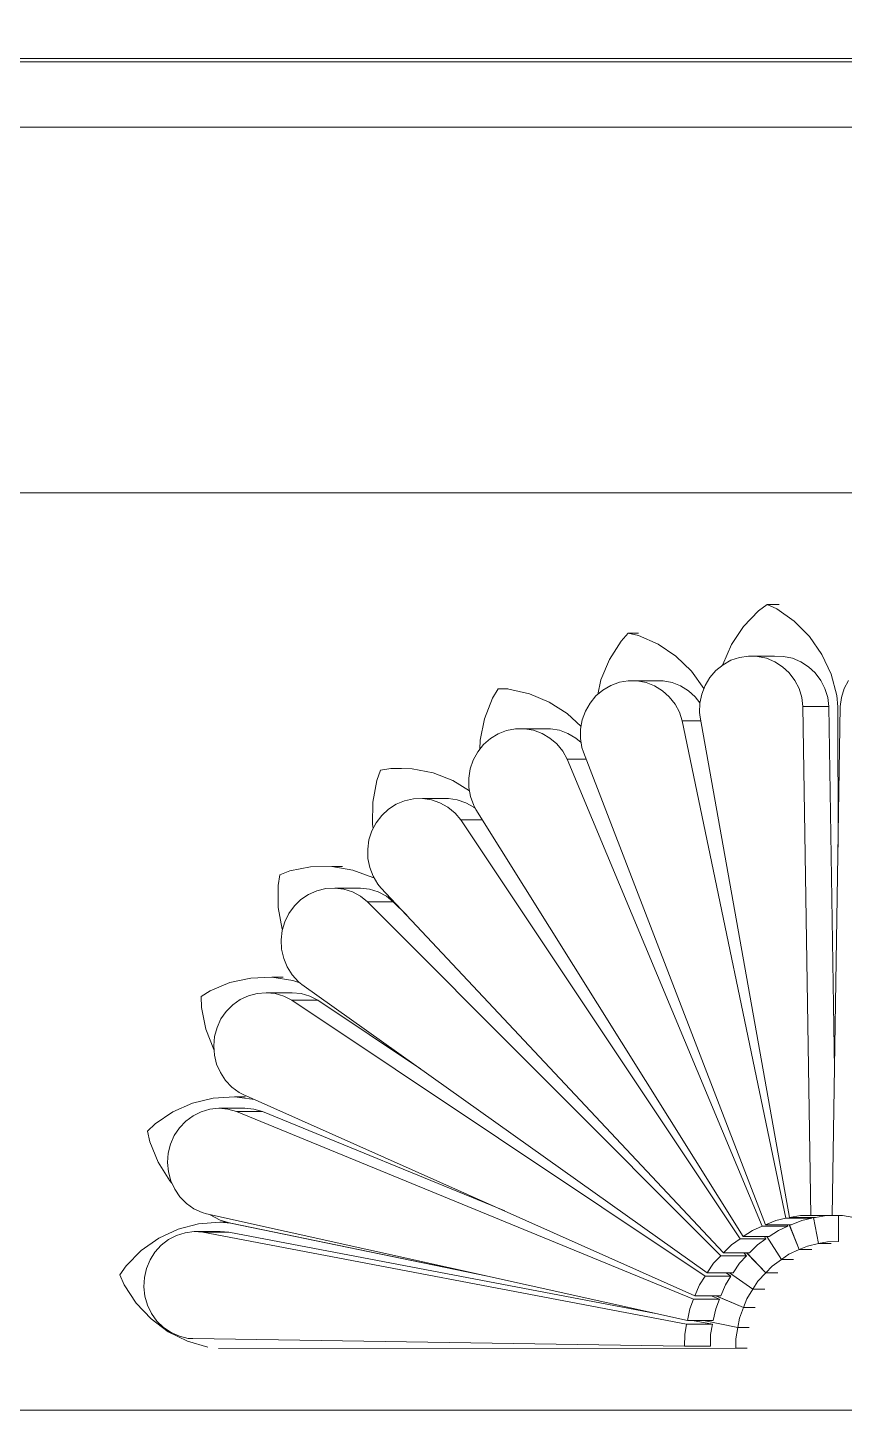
# Model space of a CAD drawing. Header units: millimetres. Extents: x 1177761 to 1329492, y 746793 to 827002.
# Drawn here: x 1193382 to 1193711, y 815005 to 815562 of the extents above; entities that cross this region are included whole.
import ezdxf

# ---------------------------------------------------------------- set-up
doc = ezdxf.new("R2010")
doc.units = ezdxf.units.MM
doc.layers.add('wall', color=5, linetype='Continuous', lineweight=30)

msp = doc.modelspace()

# ---------------------------------------------------------------- hatches: boundary and pattern name
at = {"layer": 'wall', "lineweight": 20, "ltscale": 2}
h = msp.add_hatch(dxfattribs=at)
h.set_pattern_fill('AR18', color=251, scale=20, style=0)
h.set_pattern_definition([(0, (-270908.16, 1431884.34), (100, 64), [192.5, -7.5]), (0, (-271008.16, 1431891.84), (100, 64), [192.5, -7.5]), (90, (-270908.16, 1431884.34), (-100, 64), [-71.5, 56.5]), (90, (-270915.66, 1431884.34), (-100, 64), [-71.5, 56.5])])
h.paths.add_polyline_path([(1192376.57, 815974.83), (1192362.97, 815974.83), (1192257.33, 815974.83), (1192159.73, 815974.83), (1192070.58, 815974.83), (1191990.25, 815974.83), (1191575.96, 815974.83), (1191575.96, 815874.83), (1191438.46, 815874.83), (1191438.46, 815824.83), (1191475.96, 815824.83), (1191475.96, 815574.83), (1191438.46, 815574.83), (1191438.46, 815524.83), (1191575.96, 815524.83), (1191575.96, 815239.83), (1191438.68, 815239.83), (1191438.68, 815199.85), (1192376.57, 815199.85)])
edge = h.paths.add_edge_path(flags=16)
edge.add_arc((1194215.61, 818089.03), 1839.04, 167.89044, 180, ccw=False)
edge.add_line((1192417.49, 818474.83), (1192309.71, 818474.83))
edge.add_line((1192309.71, 818474.83), (1192204.18, 818474.83))
edge.add_line((1192204.18, 818474.83), (1192106.75, 818474.83))
edge.add_line((1192106.75, 818474.83), (1192017.82, 818474.83))
edge.add_line((1192017.82, 818474.83), (1191937.73, 818474.83))
edge.add_line((1191937.73, 818474.83), (1191866.83, 818474.83))
edge.add_line((1191866.83, 818474.83), (1191805.38, 818474.83))
edge.add_line((1191805.38, 818474.83), (1191753.64, 818474.83))
edge.add_line((1191753.64, 818474.83), (1191711.81, 818474.83))
edge.add_line((1191711.81, 818474.83), (1191703.85, 818474.83))
edge.add_line((1191703.85, 818474.83), (1191325.96, 818474.83))
edge.add_line((1191325.96, 818474.83), (1191325.96, 818424.83))
edge.add_line((1191325.96, 818424.83), (1191575.96, 818424.83))
edge.add_line((1191575.96, 818424.83), (1191575.96, 818274.83))
edge.add_line((1191575.96, 818274.83), (1191438.46, 818274.83))
edge.add_line((1191438.46, 818274.83), (1191438.46, 818224.83))
edge.add_line((1191438.46, 818224.83), (1191475.96, 818224.83))
edge.add_line((1191475.96, 818224.83), (1191475.96, 817974.83))
edge.add_line((1191475.96, 817974.83), (1191438.46, 817974.83))
edge.add_line((1191438.46, 817974.83), (1191438.46, 817924.83))
edge.add_line((1191438.46, 817924.83), (1191575.96, 817924.83))
edge.add_line((1191575.96, 817924.83), (1191575.96, 817674.83))
edge.add_line((1191575.96, 817674.83), (1191438.46, 817674.83))
edge.add_line((1191438.46, 817674.83), (1191438.46, 817624.83))
edge.add_line((1191438.46, 817624.83), (1191475.96, 817624.83))
edge.add_line((1191475.96, 817624.83), (1191475.96, 817374.83))
edge.add_line((1191475.96, 817374.83), (1191438.46, 817374.83))
edge.add_line((1191438.46, 817374.83), (1191438.46, 817324.83))
edge.add_line((1191438.46, 817324.83), (1191575.96, 817324.83))
edge.add_line((1191575.96, 817324.83), (1191575.96, 817074.83))
edge.add_line((1191575.96, 817074.83), (1191438.46, 817074.83))
edge.add_line((1191438.46, 817074.83), (1191438.46, 817024.83))
edge.add_line((1191438.46, 817024.83), (1191475.96, 817024.83))
edge.add_line((1191475.96, 817024.83), (1191475.96, 816774.83))
edge.add_line((1191475.96, 816774.83), (1191438.46, 816774.83))
edge.add_line((1191438.46, 816774.83), (1191438.46, 816724.83))
edge.add_line((1191438.46, 816724.83), (1191575.96, 816724.83))
edge.add_line((1191575.96, 816724.83), (1191575.96, 816474.83))
edge.add_line((1191575.96, 816474.83), (1191438.46, 816474.83))
edge.add_line((1191438.46, 816474.83), (1191438.46, 816424.83))
edge.add_line((1191438.46, 816424.83), (1191475.96, 816424.83))
edge.add_line((1191475.96, 816424.83), (1191475.96, 816374.83))
edge.add_line((1191475.96, 816374.83), (1191990.25, 816374.83))
edge.add_line((1191990.25, 816374.83), (1192070.58, 816374.83))
edge.add_line((1192070.58, 816374.83), (1192159.73, 816374.83))
edge.add_line((1192159.73, 816374.83), (1192257.33, 816374.83))
edge.add_line((1192257.33, 816374.83), (1192362.97, 816374.83))
edge.add_line((1192362.97, 816374.83), (1192376.57, 816374.83))
edge.add_line((1192376.57, 816374.83), (1192376.57, 818089.03))
h.paths.add_polyline_path([(1196956.16, 815824.83), (1196993.66, 815824.83), (1196993.66, 815874.83), (1196856.16, 815874.83), (1196856.16, 815974.83), (1196530.13, 815974.83), (1196461.36, 815974.83), (1196383.36, 815974.83), (1196296.46, 815974.83), (1196201, 815974.83), (1196097.4, 815974.83), (1196054.65, 815974.83), (1196054.65, 815199.85), (1196500.07, 815199.85), (1196488.05, 815275.86), (1196489.62, 815275.86), (1196856.16, 815446.25), (1196856.16, 815524.83), (1196993.66, 815524.83), (1196993.66, 815574.83), (1196956.16, 815574.83)])
h.paths.add_polyline_path([(1196054.65, 815974.83), (1195986.06, 815974.83), (1195867.45, 815974.83), (1195742.05, 815974.83), (1195610.38, 815974.83), (1195472.99, 815974.83), (1195401.71, 815974.83), (1195378.18, 815974.83), (1195378.18, 816174.83), (1195299.44, 816174.83), (1195299.44, 816124.83), (1195332.95, 816124.83), (1195332.95, 815874.83), (1195299.44, 815874.83), (1195299.44, 815824.83), (1195400.12, 815824.83), (1195400.12, 815574.83), (1195420.39, 815574.83), (1195469.18, 815574.83), (1195517.52, 815574.83), (1195565.39, 815574.83), (1195565.39, 815548.51), (1195550.46, 815548.51), (1195550.46, 815522.2), (1195536.94, 815518.43), (1195524.34, 815507.39), (1195513.48, 815489.77), (1195505.2, 815466.93), (1195499.98, 815440.28), (1195498.2, 815411.67), (1195498.2, 815374.83), (1195221.72, 815374.83), (1195221.72, 815199.85), (1196054.65, 815199.85)])
h.paths.add_polyline_path([(1193032.22, 815824.83), (1193132.9, 815824.83), (1193132.9, 815874.83), (1193099.39, 815874.83), (1193099.39, 816124.83), (1193132.9, 816124.83), (1193132.9, 816174.83), (1193054.21, 816174.83), (1193054.21, 815974.83), (1193030.68, 815974.83), (1192995.69, 815974.83), (1192856.91, 815974.83), (1192723.71, 815974.83), (1192596.64, 815974.83), (1192476.23, 815974.83), (1192376.57, 815974.83), (1192376.57, 815799.83), (1192379.04, 815799.83), (1192379.04, 815574.83), (1192376.57, 815574.83), (1192376.57, 815199.85), (1193210.59, 815199.85), (1193210.59, 815374.83), (1192933.93, 815374.83), (1192933.93, 815411.67), (1192932.15, 815440.28), (1192926.93, 815466.93), (1192918.62, 815489.82), (1192907.8, 815507.39), (1192895.2, 815518.43), (1192881.67, 815522.2), (1192881.69, 815522.2), (1192881.69, 815548.51), (1192866.76, 815548.51), (1192866.76, 815574.83), (1192914.63, 815574.83), (1192962.96, 815574.83), (1193011.75, 815574.83), (1193032.22, 815574.83)])
h.paths.add_polyline_path([(1191666.2, 815974.83), (1192314.31, 815974.83)], flags=16)
h.paths.add_polyline_path([(1191680.32, 818182.31), (1192334, 818182.31), (1192334, 818433.35), (1191680.32, 818433.35)], flags=0)
h.paths.add_polyline_path([(1191665.93, 816615.39), (1192333.38, 816615.39), (1192333.38, 816862.73), (1191665.93, 816862.73)], flags=0)
h.paths.add_polyline_path([(1191476.4, 816374.83), (1193032.22, 816374.83), (1193032.22, 816424.83), (1193132.9, 816424.83), (1193132.9, 816474.83), (1193099.39, 816474.83), (1193099.39, 816724.83), (1193132.9, 816724.83), (1193132.9, 816774.83), (1193032.22, 816774.83), (1193032.22, 817024.83), (1193132.9, 817024.83), (1193132.9, 817074.83), (1193099.39, 817074.83), (1193099.39, 817324.83), (1193132.9, 817324.83), (1193132.9, 817374.83), (1193032.22, 817374.83), (1193032.22, 817624.83), (1193132.9, 817624.83), (1193132.9, 817674.83), (1193099.39, 817674.83), (1193099.39, 817924.83), (1193132.9, 817924.83), (1193132.9, 817974.83), (1193032.22, 817974.83), (1193032.22, 818224.83), (1193132.9, 818224.83), (1193132.9, 818274.83), (1193099.39, 818274.83), (1193099.39, 818424.83), (1193166.56, 818424.83), (1193180.88, 818424.83), (1193180.88, 818449.83), (1193263.34, 818449.83), (1193429.87, 818449.83), (1193600.41, 818449.83), (1193774.09, 818449.83), (1193950.02, 818449.83), (1194127.3, 818449.83), (1194293.03, 818449.83), (1194305.04, 818449.83), (1194482.33, 818449.83), (1194658.26, 818449.83), (1194831.93, 818449.83), (1195002.47, 818449.83), (1195169.01, 818449.83), (1195251.46, 818449.83), (1195251.46, 818424.83), (1195265.78, 818424.83), (1195332.95, 818424.83), (1195332.95, 818274.83), (1195299.44, 818274.83), (1195299.44, 818224.83), (1195400.12, 818224.83), (1195400.12, 817974.83), (1195299.44, 817974.83), (1195299.44, 817924.83), (1195332.95, 817924.83), (1195332.95, 817674.83), (1195299.44, 817674.83), (1195299.44, 817624.83), (1195400.12, 817624.83), (1195400.12, 817374.83), (1195299.44, 817374.83), (1195299.44, 817324.83), (1195332.95, 817324.83), (1195332.95, 817074.83), (1195299.44, 817074.83), (1195299.44, 817024.83), (1195400.12, 817024.83), (1195400.12, 816774.83), (1195299.44, 816774.83), (1195299.44, 816724.83), (1195332.95, 816724.83), (1195332.95, 816474.83), (1195299.44, 816474.83), (1195299.44, 816424.83), (1195400.12, 816424.83), (1195400.12, 816374.83), (1195472.99, 816374.83), (1195610.38, 816374.83), (1195742.05, 816374.83), (1195867.45, 816374.83), (1195986.06, 816374.83), (1196097.4, 816374.83), (1196201, 816374.83), (1196296.46, 816374.83), (1196383.36, 816374.83), (1196461.36, 816374.83), (1196530.13, 816374.83), (1196956.16, 816374.83), (1196956.16, 816424.83), (1196993.66, 816424.83), (1196993.66, 816474.83), (1196856.16, 816474.83), (1196856.16, 816724.83), (1196993.66, 816724.83), (1196993.66, 816774.83), (1196956.16, 816774.83), (1196956.16, 817024.83), (1196993.66, 817024.83), (1196993.66, 817074.83), (1196856.16, 817074.83), (1196856.16, 817324.83), (1196993.66, 817324.83), (1196993.66, 817374.83), (1196956.16, 817374.83), (1196956.16, 817624.83), (1196993.66, 817624.83), (1196993.66, 817674.83), (1196856.16, 817674.83), (1196856.16, 817924.83), (1196993.66, 817924.83), (1196993.66, 817974.83), (1196956.16, 817974.83), (1196956.16, 818224.83), (1196993.66, 818224.83), (1196993.66, 818274.83), (1196856.16, 818274.83), (1196856.16, 818424.83), (1197106.16, 818424.83), (1197106.16, 818474.83), (1195146.63, 818474.83), (1194992.77, 818474.83), (1194835.78, 818474.83), (1194676.3, 818474.83), (1194514.97, 818474.83), (1194352.43, 818474.83), (1194189.35, 818474.83), (1194026.37, 818474.83), (1193864.16, 818474.83), (1193703.36, 818474.83), (1193544.63, 818474.83), (1193388.61, 818474.83), (1193235.91, 818474.83), (1193087.17, 818474.83), (1192942.97, 818474.83), (1192803.89, 818474.83), (1192670.51, 818474.83), (1192543.34, 818474.83), (1192422.91, 818474.83), (1192309.71, 818474.83), (1192204.18, 818474.83), (1192106.75, 818474.83), (1192017.82, 818474.83), (1191937.73, 818474.83), (1191866.83, 818474.83), (1191805.38, 818474.83), (1191753.64, 818474.83), (1191711.81, 818474.83), (1191703.85, 818474.83), (1191325.96, 818474.83), (1191325.96, 818424.83), (1191575.96, 818424.83), (1191575.96, 818274.83), (1191438.46, 818274.83), (1191438.46, 818224.83), (1191475.96, 818224.83), (1191475.96, 817974.83), (1191438.46, 817974.83), (1191438.46, 817924.83), (1191575.96, 817924.83), (1191575.96, 817674.83), (1191438.46, 817674.83), (1191438.46, 817624.83), (1191475.96, 817624.83), (1191475.96, 817374.83), (1191438.46, 817374.83), (1191438.46, 817324.83), (1191575.96, 817324.83), (1191575.96, 817074.83), (1191438.46, 817074.83), (1191438.46, 817024.83), (1191475.96, 817024.83), (1191475.96, 816774.83), (1191438.46, 816774.83), (1191438.46, 816724.83), (1191575.96, 816724.83), (1191575.96, 816474.83), (1191438.46, 816474.83), (1191438.46, 816424.83), (1191475.96, 816424.83), (1191475.96, 816174.83)])

# ---------------------------------------------------------------- linework, layer by layer
at = {"layer": 'wall', "color": 250, "lineweight": 20, "ltscale": 50}
for p, q in [((1193251.7, 815549.83), (1193412.32, 815549.83)), ((1193416.1, 815548.51), (1193364.36, 815548.51)), ((1193412.32, 815549.83), (1193575.76, 815549.83)), ((1193468.13, 815548.51), (1193416.1, 815548.51)), ((1193520.43, 815548.51), (1193468.13, 815548.51)), ((1193572.97, 815548.51), (1193520.43, 815548.51)), ((1193625.75, 815548.51), (1193572.97, 815548.51)), ((1193575.76, 815549.83), (1193741.46, 815549.83)), ((1193678.74, 815548.51), (1193625.75, 815548.51)), ((1193731.92, 815548.51), (1193678.74, 815548.51)), ((1195550.45, 815522.2), (1192881.67, 815522.2)), ((1193424.96, 815522.2), (1193373.79, 815522.2)), ((1193476.41, 815522.2), (1193424.96, 815522.2)), ((1193528.13, 815522.2), (1193476.41, 815522.2)), ((1193580.09, 815522.2), (1193528.13, 815522.2)), ((1193632.28, 815522.2), (1193580.09, 815522.2)), ((1193684.68, 815522.2), (1193632.28, 815522.2)), ((1193737.28, 815522.2), (1193684.68, 815522.2)), ((1195498.2, 815374.83), (1192933.93, 815374.83)), ((1193670.15, 815320.9), (1193676.15, 815327.23)), ((1193676.15, 815327.23), (1193679.63, 815329.81)), ((1193679.63, 815329.81), (1193683.52, 815327.98)), ((1193684.45, 815329.81), (1193679.63, 815329.81)), ((1193683.52, 815327.98), (1193690.58, 815322.99)), ((1193665.3, 815313.58), (1193670.15, 815320.9)), ((1193690.58, 815322.99), (1193696.7, 815316.8)), ((1193616.08, 815307.56), (1193620.77, 815314.99)), ((1193620.77, 815314.99), (1193623.7, 815318.22)), ((1193623.7, 815318.22), (1193627.86, 815317.21)), ((1193627.76, 815318.22), (1193623.7, 815318.22)), ((1193627.86, 815317.21), (1193635.73, 815313.74)), ((1193696.7, 815316.8), (1193701.68, 815309.61)), ((1193635.73, 815313.74), (1193642.89, 815308.9)), ((1193642.89, 815308.9), (1193649.13, 815302.85)), ((1193661.75, 815305.5), (1193665.3, 815313.58)), ((1193668.54, 815308.43), (1193672.15, 815308.96)), ((1193672.15, 815308.96), (1193675.79, 815308.83)), ((1193682.6, 815308.96), (1193672.15, 815308.96)), ((1193675.79, 815308.83), (1193679.36, 815308.05)), ((1193682.6, 815308.96), (1193686.24, 815308.83)), ((1193686.24, 815308.83), (1193689.81, 815308.05)), ((1193701.68, 815309.61), (1193705.38, 815301.63)), ((1193612.7, 815299.4), (1193616.08, 815307.56)), ((1193659, 815303.16), (1193661.87, 815305.48)), ((1193661.72, 815305.36), (1193661.75, 815305.5)), ((1193661.87, 815305.48), (1193665.08, 815307.26)), ((1193665.08, 815307.26), (1193668.54, 815308.43)), ((1193679.36, 815308.05), (1193682.74, 815306.64)), ((1193682.74, 815306.64), (1193685.83, 815304.65)), ((1193685.83, 815304.65), (1193688.54, 815302.13)), ((1193689.81, 815308.05), (1193693.19, 815306.64)), ((1193693.19, 815306.64), (1193696.28, 815304.65)), ((1193696.28, 815304.65), (1193698.99, 815302.13)), ((1193611.36, 815293.48), (1193612.7, 815299.4)), ((1193616.65, 815297.12), (1193620.09, 815298.37)), ((1193620.09, 815298.37), (1193623.69, 815298.98)), ((1193623.69, 815298.98), (1193627.33, 815298.93)), ((1193634.14, 815298.98), (1193623.69, 815298.98)), ((1193627.33, 815298.93), (1193630.91, 815298.23)), ((1193630.91, 815298.23), (1193634.32, 815296.9)), ((1193634.14, 815298.98), (1193637.78, 815298.93)), ((1193637.78, 815298.93), (1193641.36, 815298.23)), ((1193641.36, 815298.23), (1193644.77, 815296.9)), ((1193649.13, 815302.85), (1193654.16, 815295.92)), ((1193654.64, 815297.15), (1193656.56, 815300.35)), ((1193656.56, 815300.35), (1193659, 815303.16)), ((1193688.54, 815302.13), (1193690.79, 815299.16)), ((1193690.79, 815299.16), (1193692.5, 815295.83)), ((1193698.99, 815302.13), (1193701.24, 815299.16)), ((1193701.24, 815299.16), (1193702.95, 815295.83)), ((1193705.38, 815301.63), (1193707.69, 815293.1)), ((1193712.46, 815299.16), (1193710.71, 815295.83)), ((1193569.02, 815291.94), (1193571.29, 815295.7)), ((1193571.29, 815295.7), (1193575.56, 815295.55)), ((1193575.22, 815295.7), (1193571.29, 815295.7)), ((1193575.56, 815295.55), (1193583.93, 815293.72)), ((1193583.93, 815293.72), (1193591.86, 815290.42)), ((1193608.28, 815290.02), (1193610.66, 815292.88)), ((1193610.66, 815292.88), (1193613.48, 815295.27)), ((1193613.48, 815295.27), (1193616.65, 815297.12)), ((1193634.32, 815296.9), (1193637.46, 815294.98)), ((1193637.46, 815294.98), (1193640.22, 815292.52)), ((1193640.22, 815292.52), (1193642.53, 815289.6)), ((1193644.77, 815296.9), (1193647.91, 815294.98)), ((1193647.91, 815294.98), (1193650.67, 815292.52)), ((1193650.67, 815292.52), (1193652.56, 815290.13)), ((1193652.52, 815289.96), (1193653.27, 815293.65)), ((1193653.27, 815293.65), (1193654.64, 815297.15)), ((1193692.5, 815295.83), (1193693.64, 815292.24)), ((1193693.64, 815292.24), (1193694.06, 815288.6)), ((1193702.95, 815295.83), (1193704.08, 815292.24)), ((1193704.08, 815292.24), (1193704.51, 815288.6)), ((1193707.69, 815293.1), (1193708.12, 815288.55)), ((1193709.55, 815292.24), (1193709.11, 815288.6)), ((1193710.71, 815295.83), (1193709.55, 815292.24)), ((1193565.81, 815283.71), (1193569.02, 815291.94)), ((1193591.86, 815290.42), (1193599.11, 815285.74)), ((1193605.14, 815283.25), (1193606.42, 815286.77)), ((1193606.42, 815286.77), (1193608.28, 815290.02)), ((1193642.53, 815289.6), (1193644.31, 815286.31)), ((1193652.4, 815286.18), (1193652.52, 815289.96)), ((1193694.06, 815288.6), (1193697.25, 815083.44)), ((1193704.51, 815288.6), (1193694.06, 815288.6)), ((1193704.51, 815288.6), (1193706.78, 815142.35)), ((1193709.11, 815288.6), (1193705.84, 815083.44)), ((1193708.12, 815288.55), (1193708.21, 815231.93)), ((1193564.02, 815275.03), (1193565.81, 815283.71)), ((1193599.11, 815285.74), (1193604.65, 815280.59)), ((1193604.46, 815279.54), (1193605.14, 815283.25)), ((1193644.31, 815286.31), (1193645.42, 815282.82)), ((1193645.42, 815282.82), (1193687.18, 815082.25)), ((1193652.92, 815282.82), (1193645.42, 815282.82)), ((1193652.65, 815284.32), (1193652.4, 815286.18)), ((1193688.67, 815082.55), (1193652.65, 815284.32)), ((1193565.36, 815273.23), (1193568.13, 815275.68)), ((1193568.13, 815275.68), (1193571.27, 815277.6)), ((1193571.27, 815277.6), (1193574.68, 815278.92)), ((1193574.68, 815278.92), (1193578.26, 815279.61)), ((1193578.26, 815279.61), (1193581.91, 815279.64)), ((1193581.91, 815279.64), (1193585.5, 815279.02)), ((1193592.36, 815279.64), (1193581.91, 815279.64)), ((1193585.5, 815279.02), (1193588.94, 815277.76)), ((1193588.94, 815277.76), (1193592.11, 815275.9)), ((1193592.11, 815275.9), (1193594.92, 815273.5)), ((1193592.36, 815279.64), (1193595.95, 815279.02)), ((1193595.95, 815279.02), (1193599.39, 815277.76)), ((1193599.39, 815277.76), (1193602.56, 815275.9)), ((1193602.56, 815275.9), (1193604.68, 815274.09)), ((1193604.42, 815275.77), (1193604.46, 815279.54)), ((1193605.01, 815272.04), (1193604.42, 815275.77)), ((1193561.25, 815267.04), (1193563.04, 815270.32)), ((1193563.04, 815270.32), (1193565.36, 815273.23)), ((1193563.9, 815271.4), (1193564.02, 815275.03)), ((1193594.92, 815273.5), (1193597.29, 815270.64)), ((1193597.29, 815270.64), (1193599.02, 815267.44)), ((1193605.61, 815270.26), (1193605.01, 815272.04)), ((1193678.94, 815079.65), (1193605.61, 815270.26)), ((1193560.03, 815263.48), (1193561.25, 815267.04)), ((1193599.02, 815267.44), (1193677.58, 815079.06)), ((1193606.7, 815267.44), (1193599.02, 815267.44)), ((1193520.74, 815250.03), (1193522.35, 815258.75)), ((1193522.35, 815258.75), (1193523.86, 815262.89)), ((1193523.86, 815262.89), (1193528.08, 815263.6)), ((1193528.08, 815263.6), (1193536.63, 815263.5)), ((1193532.26, 815263.6), (1193528.08, 815263.6)), ((1193536.63, 815263.5), (1193545.03, 815261.86)), ((1193545.03, 815261.86), (1193553.03, 815258.73)), ((1193553.03, 815258.73), (1193559.7, 815254.64)), ((1193559.43, 815259.76), (1193560.03, 815263.48)), ((1193559.46, 815255.99), (1193559.43, 815259.76)), ((1193560.13, 815252.28), (1193559.46, 815255.99)), ((1193520.63, 815241.15), (1193520.74, 815250.03)), ((1193527.05, 815247.24), (1193530.15, 815249.23)), ((1193530.15, 815249.23), (1193533.54, 815250.63)), ((1193533.54, 815250.63), (1193537.1, 815251.39)), ((1193537.1, 815251.39), (1193540.74, 815251.51)), ((1193540.74, 815251.51), (1193544.35, 815250.97)), ((1193551.19, 815251.51), (1193540.74, 815251.51)), ((1193544.35, 815250.97), (1193547.81, 815249.79)), ((1193547.81, 815249.79), (1193551.02, 815248)), ((1193551.02, 815248), (1193553.88, 815245.67)), ((1193551.19, 815251.51), (1193554.8, 815250.97)), ((1193554.8, 815250.97), (1193558.26, 815249.79)), ((1193558.26, 815249.79), (1193561.47, 815248)), ((1193561.4, 815248.75), (1193560.13, 815252.28)), ((1193562.33, 815247.12), (1193561.4, 815248.75)), ((1193561.47, 815248), (1193562.14, 815247.46)), ((1193522.08, 815241.77), (1193524.33, 815244.73)), ((1193524.33, 815244.73), (1193527.05, 815247.24)), ((1193553.88, 815245.67), (1193556.19, 815242.88)), ((1193556.19, 815242.88), (1193668.71, 815073.98)), ((1193564.98, 815242.88), (1193556.19, 815242.88)), ((1193669.98, 815074.86), (1193562.33, 815247.12)), ((1193519.21, 815234.86), (1193520.35, 815238.44)), ((1193520.35, 815238.44), (1193522.08, 815241.77)), ((1193520.89, 815239.48), (1193520.63, 815241.15)), ((1193518.69, 815231.13), (1193519.21, 815234.86)), ((1193518.8, 815227.36), (1193518.69, 815231.13)), ((1193519.54, 815223.66), (1193518.8, 815227.36)), ((1193482.57, 815216.43), (1193483.27, 815220.8)), ((1193483.27, 815220.8), (1193487.27, 815222.36)), ((1193487.27, 815222.36), (1193495.67, 815224)), ((1193495.67, 815224), (1193504.22, 815224.1)), ((1193504.22, 815224.1), (1193512.66, 815222.66)), ((1193508.54, 815224.1), (1193504.22, 815224.1)), ((1193512.66, 815222.66), (1193520.72, 815219.73)), ((1193520.89, 815220.16), (1193519.54, 815223.66)), ((1193520.72, 815219.73), (1193521.38, 815219.35)), ((1193522.81, 815216.95), (1193520.89, 815220.16)), ((1193482.65, 815207.56), (1193482.57, 815216.43)), ((1193494.87, 815212.87), (1193498.23, 815214.35)), ((1193498.23, 815214.35), (1193501.78, 815215.2)), ((1193501.78, 815215.2), (1193505.41, 815215.41)), ((1193505.41, 815215.41), (1193509.03, 815214.95)), ((1193515.86, 815215.41), (1193505.41, 815215.41)), ((1193509.03, 815214.95), (1193512.52, 815213.85)), ((1193515.86, 815215.41), (1193519.48, 815214.95)), ((1193519.48, 815214.95), (1193522.97, 815213.85)), ((1193524.02, 815215.54), (1193522.81, 815216.95)), ((1193662.05, 815068.32), (1193524.02, 815215.54)), ((1193489.16, 815208.24), (1193491.82, 815210.81)), ((1193491.82, 815210.81), (1193494.87, 815212.87)), ((1193512.52, 815213.85), (1193515.77, 815212.15)), ((1193515.77, 815212.15), (1193518.56, 815209.88)), ((1193518.56, 815209.88), (1193660.93, 815067.15)), ((1193529.01, 815209.88), (1193518.56, 815209.88)), ((1193522.97, 815213.85), (1193526.22, 815212.15)), ((1193526.22, 815212.15), (1193529.01, 815209.88)), ((1193529.01, 815209.88), (1193534.42, 815204.45)), ((1193484.22, 815198.84), (1193482.65, 815207.56)), ((1193485.32, 815201.86), (1193486.97, 815205.22)), ((1193486.97, 815205.22), (1193489.16, 815208.24)), ((1193483.82, 815194.5), (1193484.26, 815198.25)), ((1193484.34, 815198.51), (1193484.22, 815198.84)), ((1193484.26, 815198.25), (1193485.32, 815201.86)), ((1193484.02, 815190.74), (1193483.82, 815194.5)), ((1193484.84, 815187.06), (1193484.02, 815190.74)), ((1193486.27, 815183.59), (1193484.84, 815187.06)), ((1193488.26, 815180.43), (1193486.27, 815183.59)), ((1193455.27, 815174), (1193463.2, 815177.3)), ((1193463.2, 815177.3), (1193471.57, 815179.12)), ((1193471.57, 815179.12), (1193480.11, 815179.42)), ((1193480.11, 815179.42), (1193488.58, 815178.17)), ((1193484.57, 815179.42), (1193480.11, 815179.42)), ((1193490.75, 815177.67), (1193488.26, 815180.43)), ((1193488.58, 815178.17), (1193491.29, 815177.25)), ((1193492.2, 815176.54), (1193490.75, 815177.67)), ((1193655.47, 815060.25), (1193492.2, 815176.54)), ((1193451.64, 815171.66), (1193455.27, 815174)), ((1193451.77, 815167.23), (1193451.64, 815171.66)), ((1193464.32, 815168.33), (1193467.32, 815170.46)), ((1193467.32, 815170.46), (1193470.65, 815172.01)), ((1193470.65, 815172.01), (1193474.18, 815172.95)), ((1193474.18, 815172.95), (1193477.81, 815173.23)), ((1193477.81, 815173.23), (1193481.44, 815172.86)), ((1193488.26, 815173.23), (1193477.81, 815173.23)), ((1193481.44, 815172.86), (1193484.94, 815171.84)), ((1193484.94, 815171.84), (1193488.11, 815170.18)), ((1193488.11, 815170.18), (1193654.62, 815058.93)), ((1193498.55, 815170.18), (1193488.11, 815170.18)), ((1193488.26, 815173.23), (1193491.88, 815172.86)), ((1193491.88, 815172.86), (1193495.39, 815171.84)), ((1193495.39, 815171.84), (1193498.55, 815170.18)), ((1193498.55, 815170.18), (1193539.98, 815142.51)), ((1193453.53, 815158.55), (1193451.77, 815167.23)), ((1193459.58, 815162.63), (1193461.71, 815165.7)), ((1193461.71, 815165.7), (1193464.32, 815168.33)), ((1193456.71, 815150.31), (1193453.53, 815158.55)), ((1193457.02, 815155.6), (1193458, 815159.23)), ((1193458, 815159.23), (1193459.58, 815162.63)), ((1193456.66, 815151.85), (1193457.02, 815155.6)), ((1193456.93, 815148.09), (1193456.66, 815151.85)), ((1193456.78, 815150.19), (1193456.71, 815150.31)), ((1193457.83, 815144.43), (1193456.93, 815148.09)), ((1193459.34, 815140.99), (1193457.83, 815144.43)), ((1193461.39, 815137.88), (1193459.34, 815140.99)), ((1193463.94, 815135.18), (1193461.39, 815137.88)), ((1193448.11, 815128.69), (1193456.44, 815130.69)), ((1193456.44, 815130.69), (1193464.97, 815131.17)), ((1193466.9, 815132.98), (1193463.94, 815135.18)), ((1193464.97, 815131.17), (1193473.04, 815130.15)), ((1193469.52, 815131.17), (1193464.97, 815131.17)), ((1193468.54, 815132.16), (1193466.9, 815132.98)), ((1193650.57, 815051.06), (1193468.54, 815132.16)), ((1193433.08, 815120.39), (1193440.24, 815125.22)), ((1193440.24, 815125.22), (1193448.11, 815128.69)), ((1193448.34, 815123.63), (1193451.63, 815125.25)), ((1193451.63, 815125.25), (1193455.14, 815126.26)), ((1193455.14, 815126.26), (1193458.76, 815126.62)), ((1193458.76, 815126.62), (1193462.4, 815126.33)), ((1193469.21, 815126.62), (1193458.76, 815126.62)), ((1193462.4, 815126.33), (1193465.81, 815125.34)), ((1193465.81, 815125.34), (1193650.01, 815049.65)), ((1193476.26, 815125.34), (1193465.81, 815125.34)), ((1193469.21, 815126.62), (1193472.85, 815126.33)), ((1193472.85, 815126.33), (1193476.26, 815125.34)), ((1193476.26, 815125.34), (1193573.89, 815085.22)), ((1193429.96, 815117.36), (1193433.08, 815120.39)), ((1193442.82, 815118.75), (1193445.37, 815121.44)), ((1193445.37, 815121.44), (1193448.34, 815123.63)), ((1193430.92, 815113.05), (1193429.96, 815117.36)), ((1193439.24, 815112.2), (1193440.75, 815115.64)), ((1193440.75, 815115.64), (1193442.82, 815118.75)), ((1193434.27, 815104.88), (1193430.92, 815113.05)), ((1193438.05, 815104.79), (1193438.33, 815108.55)), ((1193438.33, 815108.55), (1193439.24, 815112.2)), ((1193438.93, 815097.43), (1193434.27, 815104.88)), ((1193438.4, 815101.03), (1193438.05, 815104.79)), ((1193439.37, 815097.4), (1193438.4, 815101.03)), ((1193439.79, 815096.48), (1193438.93, 815097.43)), ((1193440.94, 815093.99), (1193439.37, 815097.4)), ((1193443.06, 815090.92), (1193440.94, 815093.99)), ((1193445.65, 815088.28), (1193443.06, 815090.92)), ((1193448.66, 815086.14), (1193445.65, 815088.28)), ((1193451.97, 815084.58), (1193448.66, 815086.14)), ((1193450.58, 815080.05), (1193459.1, 815080.72)), ((1193453.74, 815084.11), (1193451.97, 815084.58)), ((1193647.51, 815041.12), (1193453.74, 815084.11)), ((1193459.26, 815081.57), (1193454.97, 815083.83)), ((1193459.1, 815080.72), (1193463.5, 815080.27)), ((1193461.95, 815080.72), (1193459.1, 815080.72)), ((1193463.36, 815080.27), (1193459.26, 815081.57)), ((1193566.94, 815058.99), (1193463.36, 815080.27)), ((1193463.5, 815080.27), (1193566.37, 815059.12)), ((1193683.14, 815081.38), (1193678.94, 815079.65)), ((1193687.18, 815082.25), (1193683.14, 815081.38)), ((1193697.63, 815082.25), (1193687.18, 815082.25)), ((1193693.12, 815083.41), (1193688.67, 815082.55)), ((1193699.12, 815082.55), (1193688.67, 815082.55)), ((1193693.59, 815081.38), (1193689.39, 815079.65)), ((1193697.25, 815083.44), (1193693.12, 815083.41)), ((1193697.63, 815082.25), (1193693.59, 815081.38)), ((1193705.84, 815083.44), (1193697.25, 815083.44)), ((1193697.56, 815082.55), (1193697.63, 815082.25)), ((1193700.35, 815072.09), (1193698.33, 815082.55)), ((1193703.57, 815083.41), (1193699.12, 815082.55)), ((1193706.78, 815083.43), (1193703.57, 815083.41)), ((1193705.84, 815083.44), (1193710.07, 815083.41)), ((1193708.44, 815083.42), (1193708.45, 815072.93)), ((1193710.07, 815083.41), (1193714.63, 815082.55)), ((1193434.5, 815074.21), (1193442.29, 815077.86)), ((1193438.4, 815073.67), (1193441.65, 815075.36)), ((1193441.65, 815075.36), (1193445.14, 815076.45)), ((1193442.29, 815077.86), (1193450.58, 815080.05)), ((1193445.14, 815076.45), (1193448.76, 815076.89)), ((1193448.76, 815076.89), (1193452.29, 815076.61)), ((1193459.21, 815076.89), (1193448.76, 815076.89)), ((1193452.29, 815076.61), (1193647.21, 815039.57)), ((1193462.74, 815076.61), (1193452.29, 815076.61)), ((1193459.21, 815076.89), (1193462.74, 815076.61)), ((1193462.74, 815076.61), (1193635.49, 815043.79)), ((1193673.78, 815077.4), (1193669.98, 815074.86)), ((1193680.43, 815074.86), (1193669.98, 815074.86)), ((1193677.58, 815079.06), (1193673.78, 815077.4)), ((1193688.03, 815079.06), (1193677.58, 815079.06)), ((1193678.58, 815074.86), (1193679.16, 815073.98)), ((1193689.39, 815079.65), (1193678.94, 815079.65)), ((1193685.43, 815065.67), (1193679.49, 815074.86)), ((1193684.23, 815077.4), (1193680.43, 815074.86)), ((1193688.03, 815079.06), (1193684.23, 815077.4)), ((1193687.78, 815079.65), (1193688.03, 815079.06)), ((1193692.57, 815069.63), (1193688.54, 815079.65)), ((1193688.59, 815079.65), (1193692.6, 815069.64)), ((1193421.33, 815063.04), (1193427.44, 815069.22)), ((1193427.44, 815069.22), (1193434.5, 815074.21)), ((1193432.98, 815068.66), (1193435.48, 815071.41)), ((1193435.48, 815071.41), (1193438.4, 815073.67)), ((1193665.3, 815071.58), (1193662.05, 815068.32)), ((1193668.71, 815073.98), (1193665.3, 815071.58)), ((1193679.16, 815073.98), (1193668.71, 815073.98)), ((1193675.75, 815071.58), (1193672.5, 815068.32)), ((1193679.16, 815073.98), (1193675.75, 815071.58)), ((1193692.6, 815069.64), (1193688.45, 815067.76)), ((1193695.92, 815071.07), (1193692.57, 815069.63)), ((1193697.56, 815069.63), (1193692.57, 815069.63)), ((1193697.6, 815069.64), (1193692.6, 815069.64)), ((1193700.35, 815072.09), (1193695.92, 815071.07)), ((1193703.92, 815072.83), (1193700.35, 815072.09)), ((1193705.46, 815072.09), (1193700.35, 815072.09)), ((1193708.45, 815072.93), (1193703.92, 815072.83)), ((1193429.55, 815062.04), (1193430.99, 815065.5)), ((1193430.99, 815065.5), (1193432.98, 815068.66)), ((1193658.03, 815064.11), (1193655.47, 815060.25)), ((1193660.93, 815067.15), (1193658.03, 815064.11)), ((1193671.38, 815067.15), (1193660.93, 815067.15)), ((1193672.5, 815068.32), (1193662.05, 815068.32)), ((1193668.48, 815064.11), (1193665.92, 815060.25)), ((1193671.38, 815067.15), (1193668.48, 815064.11)), ((1193670.21, 815068.32), (1193671.38, 815067.15)), ((1193671.29, 815068.32), (1193679.09, 815060.27)), ((1193679.13, 815060.32), (1193671.4, 815068.32)), ((1193685.42, 815065.66), (1193681.7, 815062.98)), ((1193688.45, 815067.76), (1193685.43, 815065.67)), ((1193690.33, 815065.67), (1193685.43, 815065.67)), ((1193418.83, 815059.44), (1193421.33, 815063.04)), ((1193420.59, 815055.4), (1193418.83, 815059.44)), ((1193428.51, 815054.6), (1193428.71, 815058.37)), ((1193428.71, 815058.37), (1193429.55, 815062.04)), ((1193654.62, 815058.93), (1193652.36, 815055.37)), ((1193665.07, 815058.93), (1193654.62, 815058.93)), ((1193665.92, 815060.25), (1193655.47, 815060.25)), ((1193665.07, 815058.93), (1193662.81, 815055.37)), ((1193663.11, 815060.25), (1193665.07, 815058.93)), ((1193673.94, 815053.75), (1193664.51, 815060.25)), ((1193679.09, 815060.27), (1193675.95, 815056.88)), ((1193683.91, 815060.27), (1193679.09, 815060.27)), ((1193681.7, 815062.98), (1193679.13, 815060.32)), ((1193683.95, 815060.32), (1193679.13, 815060.32)), ((1193425.41, 815048.07), (1193420.59, 815055.4)), ((1193428.93, 815050.85), (1193428.51, 815054.6)), ((1193652.36, 815055.37), (1193650.57, 815051.06)), ((1193662.81, 815055.37), (1193661.02, 815051.06)), ((1193673.94, 815053.74), (1193671.5, 815049.79)), ((1193675.95, 815056.88), (1193673.94, 815053.75)), ((1193678.68, 815053.75), (1193673.94, 815053.75)), ((1193431.39, 815041.71), (1193425.41, 815048.07)), ((1193429.98, 815047.24), (1193428.93, 815050.85)), ((1193431.62, 815043.87), (1193429.98, 815047.24)), ((1193650.01, 815049.65), (1193648.46, 815045.7)), ((1193660.46, 815049.65), (1193650.01, 815049.65)), ((1193661.02, 815051.06), (1193650.57, 815051.06)), ((1193657.03, 815051.06), (1193660.46, 815049.65)), ((1193660.46, 815049.65), (1193658.91, 815045.7)), ((1193670.11, 815046.31), (1193658.97, 815051.06)), ((1193659.11, 815051.06), (1193670.13, 815046.34)), ((1193671.5, 815049.79), (1193670.11, 815046.31)), ((1193438.34, 815036.52), (1193431.39, 815041.71)), ((1193433.8, 815040.85), (1193431.62, 815043.87)), ((1193648.46, 815045.7), (1193647.51, 815041.12)), ((1193658.91, 815045.7), (1193657.96, 815041.12)), ((1193668.48, 815041.97), (1193667.77, 815038.28)), ((1193670.13, 815046.34), (1193668.48, 815041.97)), ((1193674.81, 815046.31), (1193670.11, 815046.31)), ((1193674.82, 815046.34), (1193670.13, 815046.34)), ((1193436.46, 815038.26), (1193433.8, 815040.85)), ((1193439.51, 815036.2), (1193436.46, 815038.26)), ((1193446.06, 815032.66), (1193438.34, 815036.52)), ((1193442.85, 815034.71), (1193439.51, 815036.2)), ((1193647.21, 815039.57), (1193646.44, 815035.38)), ((1193657.66, 815039.57), (1193647.21, 815039.57)), ((1193657.96, 815041.12), (1193647.51, 815041.12)), ((1193649.52, 815041.12), (1193657.66, 815039.57)), ((1193653.94, 815041.12), (1193653.95, 815041.12)), ((1193667.77, 815038.28), (1193653.95, 815041.12)), ((1193657.66, 815039.57), (1193656.88, 815035.38)), ((1193667.77, 815038.27), (1193666.97, 815033.65)), ((1193672.43, 815038.28), (1193667.77, 815038.28)), ((1193446.4, 815033.84), (1193442.85, 815034.71)), ((1193454.31, 815030.25), (1193446.06, 815032.66)), ((1193448.22, 815033.73), (1193446.4, 815033.84)), ((1193646.37, 815030.69), (1193448.22, 815033.73)), ((1193646.44, 815035.38), (1193646.37, 815030.69)), ((1193656.82, 815030.69), (1193646.37, 815030.69)), ((1193656.88, 815035.38), (1193656.82, 815030.69)), ((1193666.97, 815033.65), (1193666.97, 815029.89)), ((1193666.97, 815029.89), (1193458.58, 815029.81)), ((1193671.62, 815029.89), (1193666.97, 815029.89)), ((1195221.72, 815004.94), (1193210.59, 815004.83))]:
    msp.add_line(p, q, dxfattribs=at)

doc.saveas('drawing.dxf')
